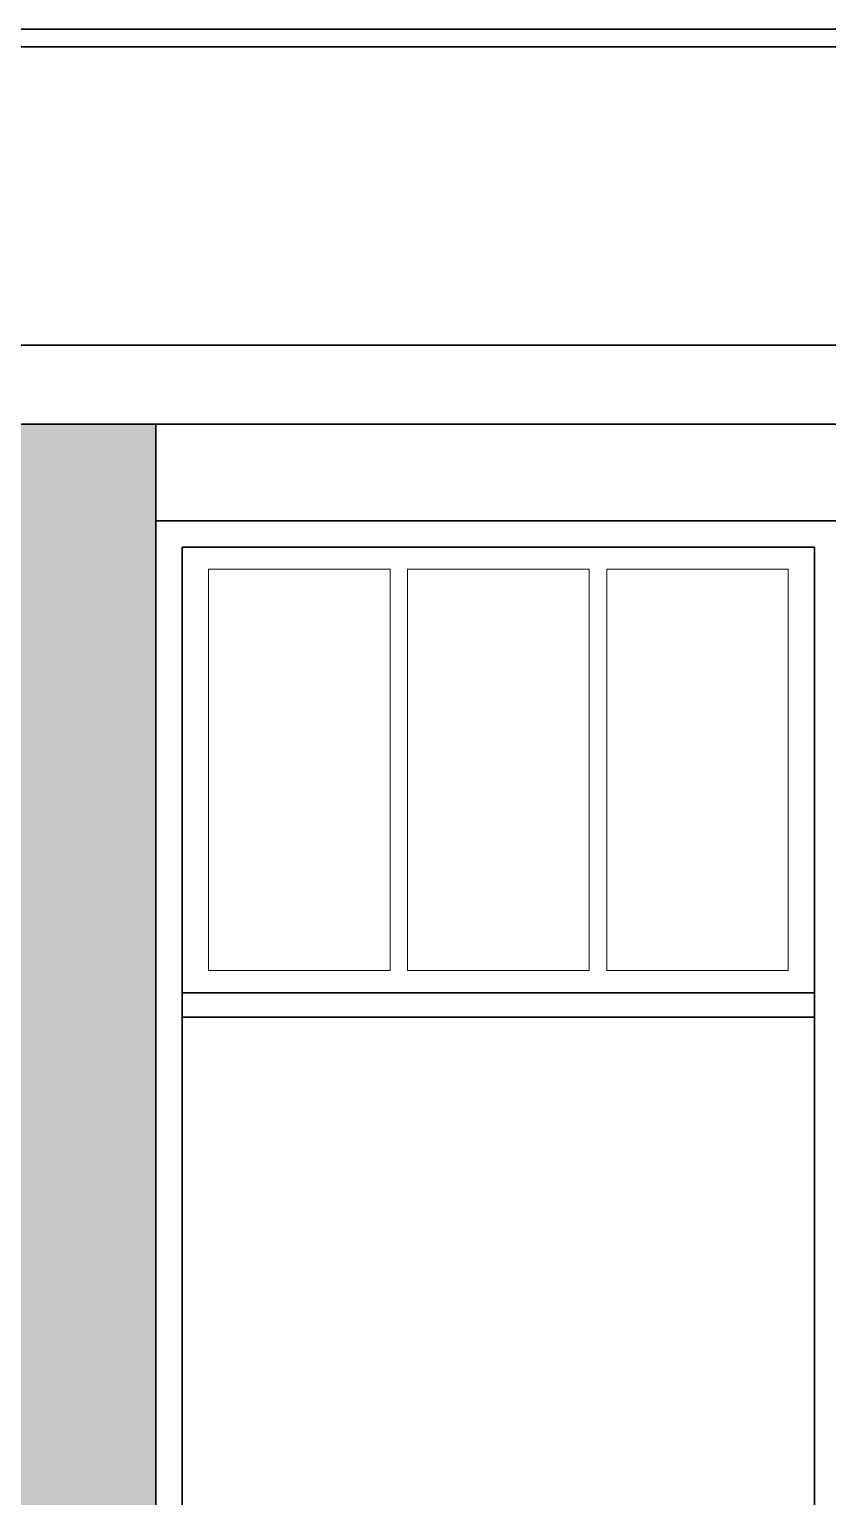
# Model space of a CAD drawing. Header units: inches. Extents: x 5914 to 162157, y -20538 to 282354.
# Drawn here: x 154383.5 to 154470.5, y -19968.8 to -19808.8 of the extents above; entities that cross this region are included whole.
import ezdxf

# ---------------------------------------------------------------- set-up
doc = ezdxf.new("R2010")
doc.units = ezdxf.units.IN
doc.header["$MEASUREMENT"] = 0
for name, color, linetype, lineweight in [('DOOR-WIN RA', 3, 'Continuous', 20), ('ELE1 RA', 1, 'Continuous', 30), ('HATCH RA', 8, 'Continuous', 5)]:
    doc.layers.add(name, color=color, linetype=linetype, lineweight=lineweight)

# ---------------------------------------------------------------- blocks, each defined once
blk = doc.blocks.new('TDG')
at = {"layer": 'HATCH RA', "transparency": 33554687}
h = blk.add_hatch(dxfattribs=at)
h.set_pattern_fill('AR-B816', color=256, scale=0.25)
h.paths.add_polyline_path([(159005.74, -15535.96), (159005.74, -15524.96), (158980.74, -15524.96), (158980.74, -15627.36), (158980.74, -15632.36), (158980.74, -15739.96), (158980.74, -15745.02), (158980.74, -15851.96), (158980.74, -15857.02), (158980.74, -15963.96), (158980.74, -15969.02), (158980.74, -16075.96), (158980.74, -16080.84), (158980.74, -16093.96), (159005.74, -16093.96), (159005.74, -15963.96), (159005.74, -15937.96), (159005.74, -15872.96), (159005.74, -15856.96), (159005.74, -15851.96)])
h.paths.add_polyline_path([(158812.05, -15632.36), (158802.86, -15632.36), (158802.86, -15632.96), (158802.86, -15727.96), (158802.86, -15739.96), (158802.86, -15744.96), (158802.86, -15851.96), (158802.86, -15856.96), (158802.86, -15963.96), (158802.86, -15969.31), (158802.86, -16081.96), (158812.05, -16081.96)])
at = {"layer": 'DOOR-WIN RA'}
for p, q in [((159011.74, -15541.5), (159032.41, -15541.5)), ((159011.74, -15587.24), (159011.74, -15541.5)), ((159032.41, -15587.24), (159032.41, -15541.5)), ((159034.41, -15541.5), (159055.08, -15541.5)), ((159034.41, -15541.5), (159034.41, -15587.24)), ((159055.08, -15587.24), (159055.08, -15541.5)), ((159057.08, -15541.5), (159077.74, -15541.5)), ((159057.08, -15541.5), (159057.08, -15587.24)), ((159077.74, -15541.5), (159077.74, -15587.24)), ((159032.41, -15587.24), (159011.74, -15587.24)), ((159055.08, -15587.24), (159034.41, -15587.24)), ((159077.74, -15587.24), (159057.08, -15587.24))]:
    blk.add_line(p, q, dxfattribs=at)
at = {"layer": 'ELE1 RA'}
for p, q in [((158949.74, -15479.96), (159202.78, -15479.96)), ((158951.74, -15481.96), (159202.78, -15481.96)), ((158951.74, -15515.96), (159202.78, -15515.96)), ((158980.74, -15524.96), (159005.74, -15524.96)), ((159005.74, -15524.96), (159193.78, -15524.96)), ((159005.74, -15535.96), (159005.74, -15524.96)), ((159083.74, -15535.96), (159005.74, -15535.96)), ((159005.74, -15851.96), (159005.74, -15535.96)), ((159008.74, -15589.78), (159008.74, -15538.96)), ((159008.74, -15538.96), (159080.74, -15538.96)), ((159080.74, -15538.96), (159080.74, -15589.78)), ((159080.74, -15589.78), (159008.74, -15589.78)), ((159008.74, -15592.53), (159008.74, -15589.78)), ((159080.74, -15589.78), (159080.74, -15592.53)), ((159008.74, -15650.96), (159008.74, -15592.53)), ((159080.74, -15592.53), (159008.74, -15592.53)), ((159080.74, -15592.53), (159080.74, -15650.96))]:
    blk.add_line(p, q, dxfattribs=at)

msp = doc.modelspace()

# ---------------------------------------------------------------- block references
at = {"layer": 'HATCH RA', "xscale": 0.9568106312292479, "yscale": 0.9568106312292479, "zscale": 0.9568106312292479}
msp.add_blockref('TDG', (2258.92, -4997.45), dxfattribs=at)

doc.saveas('drawing.dxf')
